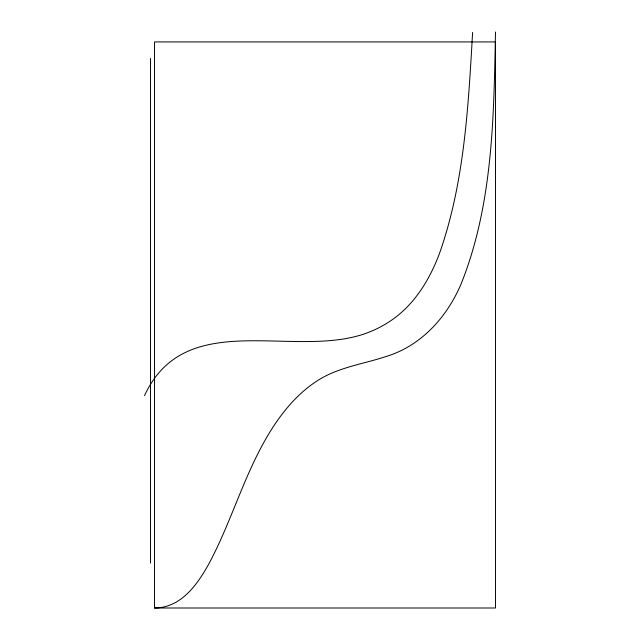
<?xml version="1.0" encoding="UTF-8"?>
<svg xmlns="http://www.w3.org/2000/svg" width="640" height="640" viewBox="0 0 640 640"><rect width="100%" height="100%" fill="white"/><g stroke="black" fill="none" stroke-linecap="round" stroke-linejoin="round"><path stroke-width="0.96" d="M495.488 32C493.832 116.448 493.024 203.976 461.256 283.56C447.456 316.456 421.72 345.448 386.928 356.24C362.672 364.384 336.136 367.432 314.712 382.48C294.624 396.272 279.344 415.84 267.112 436.68C244.232 475.664 231.832 519.552 211.12 559.584C199.576 581.592 182.44 607.984 154.536 608L154.536 41.928L495.488 41.928L495.488 608L154.536 608M472.616 32.408C468.312 106.544 464.456 182.344 439.64 253.016C429.696 279.744 414.032 305.552 389.712 321.416A107.616 107.616 0 0 1 368.576 332.352C296.136 360.688 185.928 305.648 144.512 395.664M150.528 58.448L150.528 563.08"/></g></svg>
